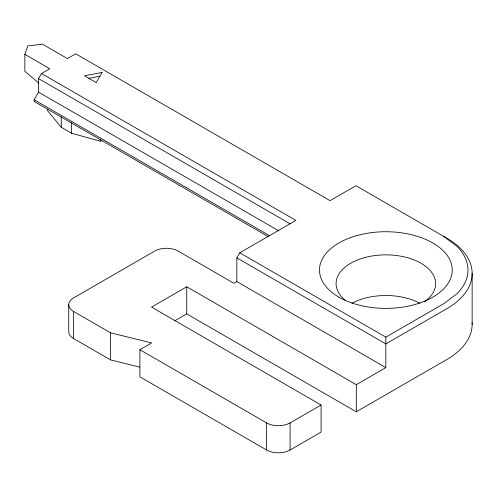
<?xml version="1.0" encoding="UTF-8"?>
<svg xmlns="http://www.w3.org/2000/svg" width="497" height="497" viewBox="0 0 497 497"><rect width="100%" height="100%" fill="white"/><g stroke="black" fill="none" stroke-linecap="round" stroke-linejoin="round"><path stroke-width="0.75" d="M68.735 304.686L68.735 331.772A16.594 9.58 0 0 0 73.593 338.544L110.558 359.909L139.682 367.115M73.593 338.544L73.593 311.464A16.594 9.58 0 0 1 73.593 297.914L154.685 251.091A16.594 9.58 0 0 1 178.156 251.091L233.913 283.284L236.845 281.594L236.845 257.881L239.778 252.805L295.877 220.388L41.499 73.525L38.561 78.607L38.561 92.156L34.163 99.779L34.163 101.469L268.411 236.715M174.789 320.795L186.742 313.893L186.742 286.781L356.299 384.672L385.84 367.618L385.84 337.134L239.778 252.805M186.742 286.781L151.542 307.109L321.093 404.999L321.093 432.104L290.086 450.009A16.594 9.58 0 0 1 266.616 450.009L266.616 422.904L139.893 349.739L151.628 342.967L110.558 332.804L73.593 311.464M290.086 450.009L290.086 422.904L321.093 404.999M186.742 313.893L356.299 411.783L356.299 384.672M472.15 324.261L472.15 273.443M38.766 83.098L24.85 71.282L24.85 54.347L27.782 45.879L42.45 44.183L67.387 58.578L75.674 53.794L330.039 200.651L355.939 185.716L446.878 238.212A86.292 49.818 0 0 1 446.878 308.668L385.84 343.905L236.845 257.881M41.499 73.525L49.787 68.741L24.85 54.347M47.538 109.16L47.538 110.688L61.249 127.269L71.611 133.258L100.338 141.173L101.556 140.471M385.84 337.134L443.753 303.698L456.967 293.758A82.104 47.401 0 0 0 456.967 246.35L443.753 236.41M356.299 411.783L446.878 359.486A86.292 49.818 0 0 0 472.113 322.826M88.87 78.352L99.872 76.234M38.561 78.607L290.26 223.923M38.561 92.156L278.854 230.888M34.163 99.779L269.753 235.795M236.845 281.594L385.84 367.618M266.616 450.009L139.893 376.844L139.893 349.739M110.558 332.804L110.558 359.909M100.338 139.651L100.338 141.173M71.611 122.585L71.611 133.258M61.249 116.602L61.249 127.269M345.465 300.399A49.781 28.739 0 0 1 353.361 261.832A49.781 28.739 0 0 1 420.592 263.012A49.781 28.739 0 0 1 424.419 301.785M351.901 303.245A49.781 28.745 0 0 1 419.822 303.245M290.086 422.904A16.594 9.58 0 0 1 266.616 422.904M102.071 72.425L96.207 82.583L84.471 75.811L102.071 72.425M338.923 297.15A66.374 38.325 0 0 0 449.978 279.973A66.374 38.325 0 0 0 368.681 233.037A66.374 38.325 0 0 0 338.923 297.15"/></g></svg>
